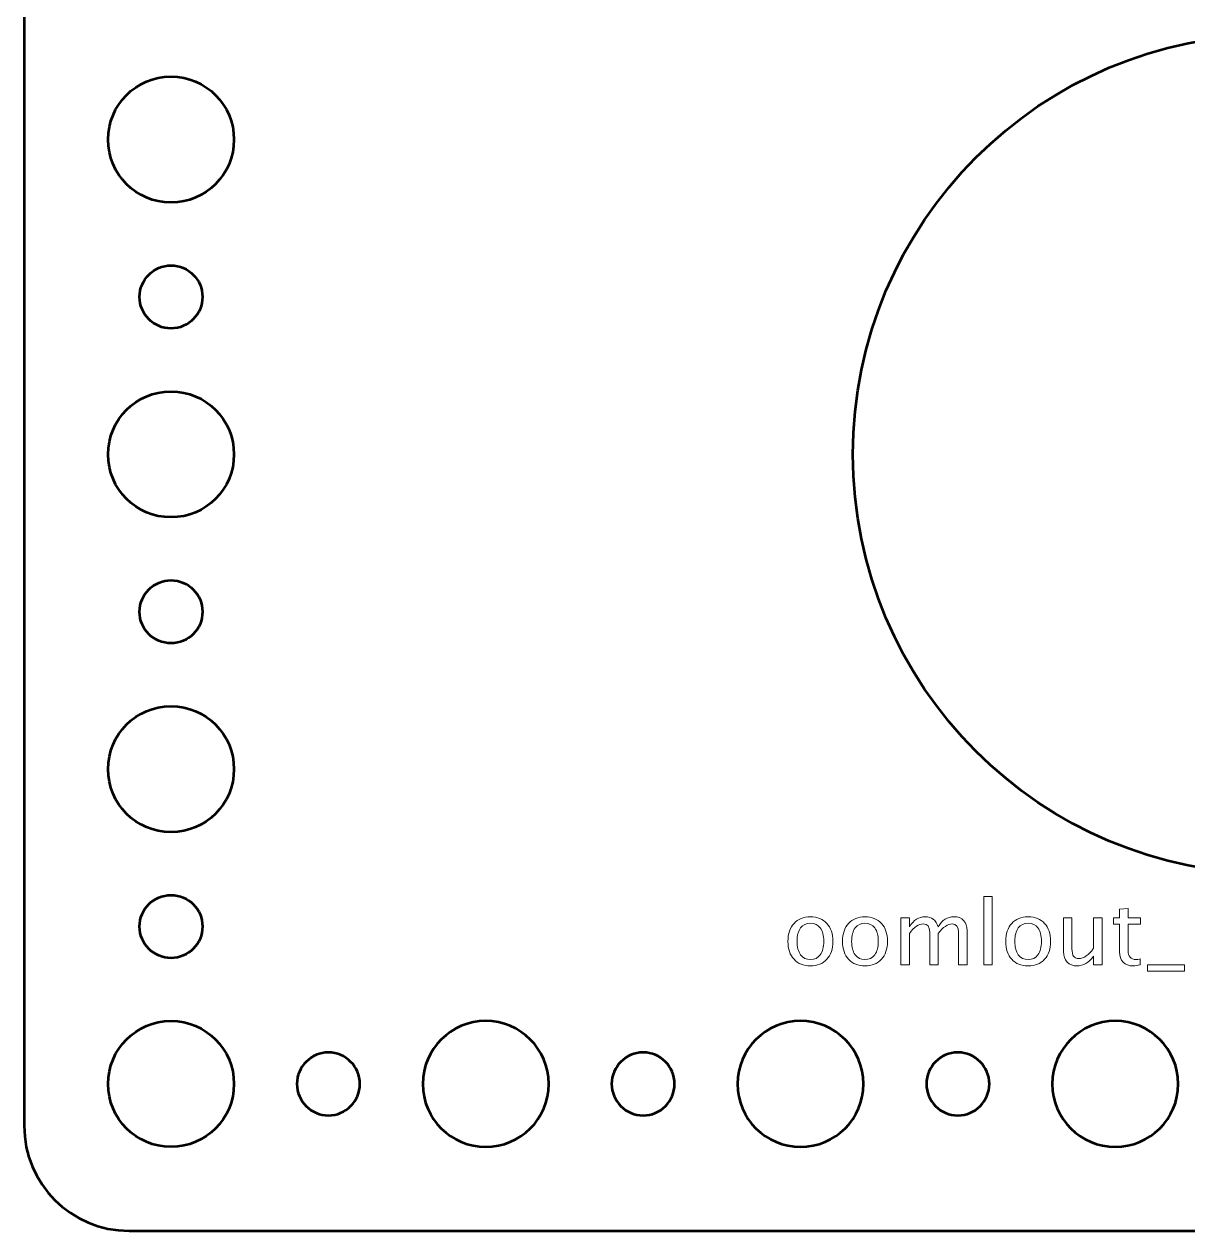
# Model space of a CAD drawing. Header units: centimetres. Extents: x -31.4 to 31.4, y -20.9 to 20.9.
# Drawn here: x 10.55 to 16.1, y 0.05 to 5.8 of the extents above; entities that cross this region are included whole.
import ezdxf

# ---------------------------------------------------------------- set-up
doc = ezdxf.new("R2010")
doc.units = ezdxf.units.CM
doc.header["$MEASUREMENT"] = 0
doc.layers.add('Layer 1', color=7, linetype='Continuous')

msp = doc.modelspace()

# ---------------------------------------------------------------- linework, layer by layer
at = {"layer": 'Layer 1', "lineweight": 53}
for centre, major_axis in [((16.50005, 3.74995), (0, 2.00005)), ((11.25001, 5.24999), (0, 0.30001)), ((11.25, 4.5), (0, 0.15)), ((11.25001, 3.74999), (0, 0.30001)), ((11.25, 3), (0, 0.15)), ((11.25001, 2.24999), (0, 0.30001)), ((11.25, 1.5), (0, 0.15)), ((11.25001, 0.74999), (0, 0.30001))]:
    msp.add_ellipse(centre, major_axis=major_axis, ratio=1, dxfattribs=at)
for points, knots in [([(10.55, 0.55), (10.55, 0.55), (10.55, 20.45), (10.55, 20.45), (10.55, 20.45), (10.55, 20.72614), (10.77386, 20.95), (11.05, 20.95), (11.05, 20.95), (11.05, 20.95), (30.95, 20.95), (30.95, 20.95), (30.95, 20.95), (31.22614, 20.95), (31.45, 20.72614), (31.45, 20.45), (31.45, 20.45), (31.45, 20.45), (31.45, 0.55), (31.45, 0.55), (31.45, 0.55), (31.45, 0.27386), (31.22614, 0.05), (30.95, 0.05), (30.95, 0.05), (30.95, 0.05), (11.05, 0.05), (11.05, 0.05), (11.05, 0.05), (10.77386, 0.05), (10.55, 0.27386), (10.55, 0.55)], [0, 0, 0, 0, 0.1111111, 0.1111111, 0.1111111, 0.1111111, 0.2222222, 0.2222222, 0.2222222, 0.2222222, 0.3333333, 0.3333333, 0.3333333, 0.3333333, 0.4444444, 0.4444444, 0.4444444, 0.4444444, 0.5555556, 0.5555556, 0.5555556, 0.5555556, 0.6666667, 0.6666667, 0.6666667, 0.6666667, 0.7777778, 0.7777778, 0.7777778, 0.7777778, 1, 1, 1, 1]), ([(12.45, 0.75), (12.45, 0.91569), (12.58431, 1.05), (12.75, 1.05), (12.75, 1.05), (12.91569, 1.05), (13.05, 0.91569), (13.05, 0.75), (13.05, 0.75), (13.05, 0.58431), (12.91569, 0.45), (12.75, 0.45), (12.75, 0.45), (12.58431, 0.45), (12.45, 0.58431), (12.45, 0.75)], [0, 0, 0, 0, 0.2, 0.2, 0.2, 0.2, 0.4, 0.4, 0.4, 0.4, 0.6, 0.6, 0.6, 0.6, 1, 1, 1, 1]), ([(13.95, 0.75), (13.95, 0.91569), (14.08431, 1.05), (14.25, 1.05), (14.25, 1.05), (14.41569, 1.05), (14.55, 0.91569), (14.55, 0.75), (14.55, 0.75), (14.55, 0.58431), (14.41569, 0.45), (14.25, 0.45), (14.25, 0.45), (14.08431, 0.45), (13.95, 0.58431), (13.95, 0.75)], [0, 0, 0, 0, 0.2, 0.2, 0.2, 0.2, 0.4, 0.4, 0.4, 0.4, 0.6, 0.6, 0.6, 0.6, 1, 1, 1, 1]), ([(15.45, 0.75), (15.45, 0.91569), (15.58431, 1.05), (15.75, 1.05), (15.75, 1.05), (15.91569, 1.05), (16.05, 0.91569), (16.05, 0.75), (16.05, 0.75), (16.05, 0.58431), (15.91569, 0.45), (15.75, 0.45), (15.75, 0.45), (15.58431, 0.45), (15.45, 0.58431), (15.45, 0.75)], [0, 0, 0, 0, 0.2, 0.2, 0.2, 0.2, 0.4, 0.4, 0.4, 0.4, 0.6, 0.6, 0.6, 0.6, 1, 1, 1, 1]), ([(11.85, 0.75), (11.85, 0.83284), (11.91716, 0.9), (12, 0.9), (12, 0.9), (12.08284, 0.9), (12.15, 0.83284), (12.15, 0.75), (12.15, 0.75), (12.15, 0.66716), (12.08284, 0.6), (12, 0.6), (12, 0.6), (11.91716, 0.6), (11.85, 0.66716), (11.85, 0.75)], [0, 0, 0, 0, 0.2, 0.2, 0.2, 0.2, 0.4, 0.4, 0.4, 0.4, 0.6, 0.6, 0.6, 0.6, 1, 1, 1, 1]), ([(13.35, 0.75), (13.35, 0.83284), (13.41716, 0.9), (13.5, 0.9), (13.5, 0.9), (13.58284, 0.9), (13.65, 0.83284), (13.65, 0.75), (13.65, 0.75), (13.65, 0.66716), (13.58284, 0.6), (13.5, 0.6), (13.5, 0.6), (13.41716, 0.6), (13.35, 0.66716), (13.35, 0.75)], [0, 0, 0, 0, 0.2, 0.2, 0.2, 0.2, 0.4, 0.4, 0.4, 0.4, 0.6, 0.6, 0.6, 0.6, 1, 1, 1, 1]), ([(14.85, 0.75), (14.85, 0.83284), (14.91716, 0.9), (15, 0.9), (15, 0.9), (15.08284, 0.9), (15.15, 0.83284), (15.15, 0.75), (15.15, 0.75), (15.15, 0.66716), (15.08284, 0.6), (15, 0.6), (15, 0.6), (14.91716, 0.6), (14.85, 0.66716), (14.85, 0.75)], [0, 0, 0, 0, 0.2, 0.2, 0.2, 0.2, 0.4, 0.4, 0.4, 0.4, 0.6, 0.6, 0.6, 0.6, 1, 1, 1, 1])]:
    msp.add_open_spline(points, degree=3, knots=knots, dxfattribs=at)
at = {"layer": 'Layer 1', "color": 5, "lineweight": 9}
for points, knots in [([(15.12332, 1.31748), (15.12332, 1.31748), (15.12332, 1.64387), (15.12332, 1.64387), (15.12332, 1.64387), (15.12332, 1.64387), (15.16396, 1.64387), (15.16396, 1.64387), (15.16396, 1.64387), (15.16396, 1.64387), (15.16396, 1.31748), (15.16396, 1.31748), (15.16396, 1.31748), (15.16396, 1.31748), (15.12332, 1.31748), (15.12332, 1.31748)], [0, 0, 0, 0, 0.2, 0.2, 0.2, 0.2, 0.4, 0.4, 0.4, 0.4, 0.6, 0.6, 0.6, 0.6, 1, 1, 1, 1]), ([(15.86881, 1.31755), (15.85625, 1.31409), (15.84531, 1.3124), (15.83607, 1.3124), (15.83607, 1.3124), (15.81533, 1.3124), (15.79917, 1.31833), (15.7876, 1.33018), (15.7876, 1.33018), (15.77596, 1.34203), (15.77017, 1.35847), (15.77017, 1.37957), (15.77017, 1.37957), (15.77017, 1.37957), (15.77017, 1.51137), (15.77017, 1.51137), (15.77017, 1.51137), (15.77017, 1.51137), (15.74209, 1.51137), (15.74209, 1.51137), (15.74209, 1.51137), (15.74209, 1.51137), (15.74209, 1.54184), (15.74209, 1.54184), (15.74209, 1.54184), (15.74209, 1.54184), (15.77017, 1.54184), (15.77017, 1.54184), (15.77017, 1.54184), (15.77017, 1.54184), (15.77017, 1.58241), (15.77017, 1.58241), (15.77017, 1.58241), (15.77017, 1.58241), (15.81081, 1.58629), (15.81081, 1.58629), (15.81081, 1.58629), (15.81081, 1.58629), (15.81081, 1.54184), (15.81081, 1.54184), (15.81081, 1.54184), (15.81081, 1.54184), (15.86966, 1.54184), (15.86966, 1.54184), (15.86966, 1.54184), (15.86966, 1.54184), (15.86966, 1.51137), (15.86966, 1.51137), (15.86966, 1.51137), (15.86966, 1.51137), (15.81081, 1.51137), (15.81081, 1.51137), (15.81081, 1.51137), (15.81081, 1.51137), (15.81081, 1.38691), (15.81081, 1.38691), (15.81081, 1.38691), (15.81081, 1.35756), (15.82358, 1.34288), (15.84905, 1.34288), (15.84905, 1.34288), (15.85449, 1.34288), (15.86105, 1.3438), (15.86881, 1.34556), (15.86881, 1.34556), (15.86881, 1.34556), (15.86881, 1.31755), (15.86881, 1.31755)], [0, 0, 0, 0, 0.0555556, 0.0555556, 0.0555556, 0.0555556, 0.1111111, 0.1111111, 0.1111111, 0.1111111, 0.1666667, 0.1666667, 0.1666667, 0.1666667, 0.2222222, 0.2222222, 0.2222222, 0.2222222, 0.2777778, 0.2777778, 0.2777778, 0.2777778, 0.3333333, 0.3333333, 0.3333333, 0.3333333, 0.3888889, 0.3888889, 0.3888889, 0.3888889, 0.4444444, 0.4444444, 0.4444444, 0.4444444, 0.5, 0.5, 0.5, 0.5, 0.5555556, 0.5555556, 0.5555556, 0.5555556, 0.6111111, 0.6111111, 0.6111111, 0.6111111, 0.6666667, 0.6666667, 0.6666667, 0.6666667, 0.7222222, 0.7222222, 0.7222222, 0.7222222, 0.7777778, 0.7777778, 0.7777778, 0.7777778, 0.8333333, 0.8333333, 0.8333333, 0.8333333, 0.8888889, 0.8888889, 0.8888889, 0.8888889, 1, 1, 1, 1]), ([(14.29725, 1.3124), (14.2643, 1.3124), (14.2382, 1.32291), (14.21901, 1.34394), (14.21901, 1.34394), (14.19975, 1.36496), (14.19015, 1.39354), (14.19015, 1.42959), (14.19015, 1.42959), (14.19015, 1.46557), (14.19975, 1.49408), (14.21901, 1.51503), (14.21901, 1.51503), (14.2382, 1.53599), (14.2643, 1.5465), (14.29725, 1.5465), (14.29725, 1.5465), (14.3302, 1.5465), (14.35631, 1.53599), (14.3755, 1.51503), (14.3755, 1.51503), (14.39476, 1.49408), (14.40435, 1.46557), (14.40435, 1.42959), (14.40435, 1.42959), (14.40435, 1.39354), (14.39476, 1.36496), (14.3755, 1.34394), (14.3755, 1.34394), (14.35631, 1.32291), (14.3302, 1.3124), (14.29725, 1.3124)], [0, 0, 0, 0, 0.1111111, 0.1111111, 0.1111111, 0.1111111, 0.2222222, 0.2222222, 0.2222222, 0.2222222, 0.3333333, 0.3333333, 0.3333333, 0.3333333, 0.4444444, 0.4444444, 0.4444444, 0.4444444, 0.5555556, 0.5555556, 0.5555556, 0.5555556, 0.6666667, 0.6666667, 0.6666667, 0.6666667, 0.7777778, 0.7777778, 0.7777778, 0.7777778, 1, 1, 1, 1]), ([(14.29718, 1.34288), (14.31729, 1.34288), (14.33295, 1.35043), (14.3441, 1.3656), (14.3441, 1.3656), (14.35518, 1.3807), (14.36075, 1.40208), (14.36075, 1.42959), (14.36075, 1.42959), (14.36075, 1.45704), (14.35518, 1.47835), (14.3441, 1.49344), (14.3441, 1.49344), (14.33295, 1.50847), (14.31729, 1.51602), (14.29718, 1.51602), (14.29718, 1.51602), (14.277, 1.51602), (14.26134, 1.50847), (14.25033, 1.49344), (14.25033, 1.49344), (14.23926, 1.47835), (14.23375, 1.45704), (14.23375, 1.42959), (14.23375, 1.42959), (14.23375, 1.40208), (14.23926, 1.3807), (14.25033, 1.3656), (14.25033, 1.3656), (14.26134, 1.35043), (14.277, 1.34288), (14.29718, 1.34288)], [0, 0, 0, 0, 0.1111111, 0.1111111, 0.1111111, 0.1111111, 0.2222222, 0.2222222, 0.2222222, 0.2222222, 0.3333333, 0.3333333, 0.3333333, 0.3333333, 0.4444444, 0.4444444, 0.4444444, 0.4444444, 0.5555556, 0.5555556, 0.5555556, 0.5555556, 0.6666667, 0.6666667, 0.6666667, 0.6666667, 0.7777778, 0.7777778, 0.7777778, 0.7777778, 1, 1, 1, 1]), ([(14.55732, 1.3124), (14.52437, 1.3124), (14.49827, 1.32291), (14.47908, 1.34394), (14.47908, 1.34394), (14.45982, 1.36496), (14.45022, 1.39354), (14.45022, 1.42959), (14.45022, 1.42959), (14.45022, 1.46557), (14.45982, 1.49408), (14.47908, 1.51503), (14.47908, 1.51503), (14.49827, 1.53599), (14.52437, 1.5465), (14.55732, 1.5465), (14.55732, 1.5465), (14.59027, 1.5465), (14.61638, 1.53599), (14.63557, 1.51503), (14.63557, 1.51503), (14.65483, 1.49408), (14.66442, 1.46557), (14.66442, 1.42959), (14.66442, 1.42959), (14.66442, 1.39354), (14.65483, 1.36496), (14.63557, 1.34394), (14.63557, 1.34394), (14.61638, 1.32291), (14.59027, 1.3124), (14.55732, 1.3124)], [0, 0, 0, 0, 0.1111111, 0.1111111, 0.1111111, 0.1111111, 0.2222222, 0.2222222, 0.2222222, 0.2222222, 0.3333333, 0.3333333, 0.3333333, 0.3333333, 0.4444444, 0.4444444, 0.4444444, 0.4444444, 0.5555556, 0.5555556, 0.5555556, 0.5555556, 0.6666667, 0.6666667, 0.6666667, 0.6666667, 0.7777778, 0.7777778, 0.7777778, 0.7777778, 1, 1, 1, 1]), ([(14.55725, 1.34288), (14.57736, 1.34288), (14.59302, 1.35043), (14.60417, 1.3656), (14.60417, 1.3656), (14.61525, 1.3807), (14.62082, 1.40208), (14.62082, 1.42959), (14.62082, 1.42959), (14.62082, 1.45704), (14.61525, 1.47835), (14.60417, 1.49344), (14.60417, 1.49344), (14.59302, 1.50847), (14.57736, 1.51602), (14.55725, 1.51602), (14.55725, 1.51602), (14.53707, 1.51602), (14.52141, 1.50847), (14.5104, 1.49344), (14.5104, 1.49344), (14.49933, 1.47835), (14.49382, 1.45704), (14.49382, 1.42959), (14.49382, 1.42959), (14.49382, 1.40208), (14.49933, 1.3807), (14.5104, 1.3656), (14.5104, 1.3656), (14.52141, 1.35043), (14.53707, 1.34288), (14.55725, 1.34288)], [0, 0, 0, 0, 0.1111111, 0.1111111, 0.1111111, 0.1111111, 0.2222222, 0.2222222, 0.2222222, 0.2222222, 0.3333333, 0.3333333, 0.3333333, 0.3333333, 0.4444444, 0.4444444, 0.4444444, 0.4444444, 0.5555556, 0.5555556, 0.5555556, 0.5555556, 0.6666667, 0.6666667, 0.6666667, 0.6666667, 0.7777778, 0.7777778, 0.7777778, 0.7777778, 1, 1, 1, 1]), ([(14.72807, 1.31748), (14.72807, 1.31748), (14.72807, 1.54184), (14.72807, 1.54184), (14.72807, 1.54184), (14.72807, 1.54184), (14.76871, 1.54184), (14.76871, 1.54184), (14.76871, 1.54184), (14.76871, 1.54184), (14.76871, 1.49944), (14.76871, 1.49944), (14.76871, 1.49944), (14.78854, 1.53084), (14.81394, 1.5465), (14.84505, 1.5465), (14.84505, 1.5465), (14.87504, 1.5465), (14.89543, 1.53084), (14.90629, 1.49944), (14.90629, 1.49944), (14.92555, 1.53112), (14.95067, 1.54692), (14.9815, 1.54692), (14.9815, 1.54692), (15.00119, 1.54692), (15.0165, 1.54114), (15.02743, 1.5295), (15.02743, 1.5295), (15.03837, 1.51786), (15.04387, 1.50156), (15.04387, 1.4806), (15.04387, 1.4806), (15.04387, 1.4806), (15.04387, 1.31748), (15.04387, 1.31748), (15.04387, 1.31748), (15.04387, 1.31748), (15.00323, 1.31748), (15.00323, 1.31748), (15.00323, 1.31748), (15.00323, 1.31748), (15.00323, 1.4739), (15.00323, 1.4739), (15.00323, 1.4739), (15.00323, 1.49944), (14.99307, 1.51221), (14.97275, 1.51221), (14.97275, 1.51221), (14.95166, 1.51221), (14.9295, 1.49732), (14.90629, 1.46748), (14.90629, 1.46748), (14.90629, 1.46748), (14.90629, 1.31748), (14.90629, 1.31748), (14.90629, 1.31748), (14.90629, 1.31748), (14.86565, 1.31748), (14.86565, 1.31748), (14.86565, 1.31748), (14.86565, 1.31748), (14.86565, 1.47404), (14.86565, 1.47404), (14.86565, 1.47404), (14.86565, 1.49979), (14.85535, 1.51264), (14.83468, 1.51264), (14.83468, 1.51264), (14.81415, 1.51264), (14.79213, 1.49768), (14.76871, 1.46769), (14.76871, 1.46769), (14.76871, 1.46769), (14.76871, 1.31748), (14.76871, 1.31748), (14.76871, 1.31748), (14.76871, 1.31748), (14.72807, 1.31748), (14.72807, 1.31748)], [0, 0, 0, 0, 0.047619, 0.047619, 0.047619, 0.047619, 0.0952381, 0.0952381, 0.0952381, 0.0952381, 0.1428571, 0.1428571, 0.1428571, 0.1428571, 0.1904762, 0.1904762, 0.1904762, 0.1904762, 0.2380952, 0.2380952, 0.2380952, 0.2380952, 0.2857143, 0.2857143, 0.2857143, 0.2857143, 0.3333333, 0.3333333, 0.3333333, 0.3333333, 0.3809524, 0.3809524, 0.3809524, 0.3809524, 0.4285714, 0.4285714, 0.4285714, 0.4285714, 0.4761905, 0.4761905, 0.4761905, 0.4761905, 0.5238095, 0.5238095, 0.5238095, 0.5238095, 0.5714286, 0.5714286, 0.5714286, 0.5714286, 0.6190476, 0.6190476, 0.6190476, 0.6190476, 0.6666667, 0.6666667, 0.6666667, 0.6666667, 0.7142857, 0.7142857, 0.7142857, 0.7142857, 0.7619048, 0.7619048, 0.7619048, 0.7619048, 0.8095238, 0.8095238, 0.8095238, 0.8095238, 0.8571429, 0.8571429, 0.8571429, 0.8571429, 0.9047619, 0.9047619, 0.9047619, 0.9047619, 1, 1, 1, 1]), ([(15.33498, 1.3124), (15.30203, 1.3124), (15.27593, 1.32291), (15.25674, 1.34394), (15.25674, 1.34394), (15.23748, 1.36496), (15.22788, 1.39354), (15.22788, 1.42959), (15.22788, 1.42959), (15.22788, 1.46557), (15.23748, 1.49408), (15.25674, 1.51503), (15.25674, 1.51503), (15.27593, 1.53599), (15.30203, 1.5465), (15.33498, 1.5465), (15.33498, 1.5465), (15.36793, 1.5465), (15.39404, 1.53599), (15.41323, 1.51503), (15.41323, 1.51503), (15.43249, 1.49408), (15.44208, 1.46557), (15.44208, 1.42959), (15.44208, 1.42959), (15.44208, 1.39354), (15.43249, 1.36496), (15.41323, 1.34394), (15.41323, 1.34394), (15.39404, 1.32291), (15.36793, 1.3124), (15.33498, 1.3124)], [0, 0, 0, 0, 0.1111111, 0.1111111, 0.1111111, 0.1111111, 0.2222222, 0.2222222, 0.2222222, 0.2222222, 0.3333333, 0.3333333, 0.3333333, 0.3333333, 0.4444444, 0.4444444, 0.4444444, 0.4444444, 0.5555556, 0.5555556, 0.5555556, 0.5555556, 0.6666667, 0.6666667, 0.6666667, 0.6666667, 0.7777778, 0.7777778, 0.7777778, 0.7777778, 1, 1, 1, 1]), ([(15.33491, 1.34288), (15.35502, 1.34288), (15.37068, 1.35043), (15.38183, 1.3656), (15.38183, 1.3656), (15.39291, 1.3807), (15.39848, 1.40208), (15.39848, 1.42959), (15.39848, 1.42959), (15.39848, 1.45704), (15.39291, 1.47835), (15.38183, 1.49344), (15.38183, 1.49344), (15.37068, 1.50847), (15.35502, 1.51602), (15.33491, 1.51602), (15.33491, 1.51602), (15.31473, 1.51602), (15.29907, 1.50847), (15.28806, 1.49344), (15.28806, 1.49344), (15.27699, 1.47835), (15.27148, 1.45704), (15.27148, 1.42959), (15.27148, 1.42959), (15.27148, 1.40208), (15.27699, 1.3807), (15.28806, 1.3656), (15.28806, 1.3656), (15.29907, 1.35043), (15.31473, 1.34288), (15.33491, 1.34288)], [0, 0, 0, 0, 0.1111111, 0.1111111, 0.1111111, 0.1111111, 0.2222222, 0.2222222, 0.2222222, 0.2222222, 0.3333333, 0.3333333, 0.3333333, 0.3333333, 0.4444444, 0.4444444, 0.4444444, 0.4444444, 0.5555556, 0.5555556, 0.5555556, 0.5555556, 0.6666667, 0.6666667, 0.6666667, 0.6666667, 0.7777778, 0.7777778, 0.7777778, 0.7777778, 1, 1, 1, 1]), ([(15.64628, 1.31748), (15.64628, 1.31748), (15.64628, 1.35967), (15.64628, 1.35967), (15.64628, 1.35967), (15.62461, 1.32813), (15.5983, 1.3124), (15.56739, 1.3124), (15.56739, 1.3124), (15.54778, 1.3124), (15.53219, 1.31854), (15.52062, 1.33089), (15.52062, 1.33089), (15.50898, 1.34323), (15.50319, 1.35981), (15.50319, 1.38077), (15.50319, 1.38077), (15.50319, 1.38077), (15.50319, 1.54184), (15.50319, 1.54184), (15.50319, 1.54184), (15.50319, 1.54184), (15.54383, 1.54184), (15.54383, 1.54184), (15.54383, 1.54184), (15.54383, 1.54184), (15.54383, 1.39403), (15.54383, 1.39403), (15.54383, 1.39403), (15.54383, 1.37717), (15.5463, 1.36525), (15.55117, 1.35819), (15.55117, 1.35819), (15.55611, 1.35106), (15.56429, 1.34754), (15.57579, 1.34754), (15.57579, 1.34754), (15.60063, 1.34754), (15.62419, 1.36383), (15.64628, 1.3965), (15.64628, 1.3965), (15.64628, 1.3965), (15.64628, 1.54184), (15.64628, 1.54184), (15.64628, 1.54184), (15.64628, 1.54184), (15.68691, 1.54184), (15.68691, 1.54184), (15.68691, 1.54184), (15.68691, 1.54184), (15.68691, 1.31748), (15.68691, 1.31748), (15.68691, 1.31748), (15.68691, 1.31748), (15.64628, 1.31748), (15.64628, 1.31748)], [0, 0, 0, 0, 0.0666667, 0.0666667, 0.0666667, 0.0666667, 0.1333333, 0.1333333, 0.1333333, 0.1333333, 0.2, 0.2, 0.2, 0.2, 0.2666667, 0.2666667, 0.2666667, 0.2666667, 0.3333333, 0.3333333, 0.3333333, 0.3333333, 0.4, 0.4, 0.4, 0.4, 0.4666667, 0.4666667, 0.4666667, 0.4666667, 0.5333333, 0.5333333, 0.5333333, 0.5333333, 0.6, 0.6, 0.6, 0.6, 0.6666667, 0.6666667, 0.6666667, 0.6666667, 0.7333333, 0.7333333, 0.7333333, 0.7333333, 0.8, 0.8, 0.8, 0.8, 0.8666667, 0.8666667, 0.8666667, 0.8666667, 1, 1, 1, 1]), ([(15.90395, 1.287), (15.90395, 1.287), (15.90395, 1.31748), (15.90395, 1.31748), (15.90395, 1.31748), (15.90395, 1.31748), (16.08006, 1.31748), (16.08006, 1.31748), (16.08006, 1.31748), (16.08006, 1.31748), (16.08006, 1.287), (16.08006, 1.287), (16.08006, 1.287), (16.08006, 1.287), (15.90395, 1.287), (15.90395, 1.287)], [0, 0, 0, 0, 0.2, 0.2, 0.2, 0.2, 0.4, 0.4, 0.4, 0.4, 0.6, 0.6, 0.6, 0.6, 1, 1, 1, 1])]:
    msp.add_open_spline(points, degree=3, knots=knots, dxfattribs=at)

doc.saveas('drawing.dxf')
